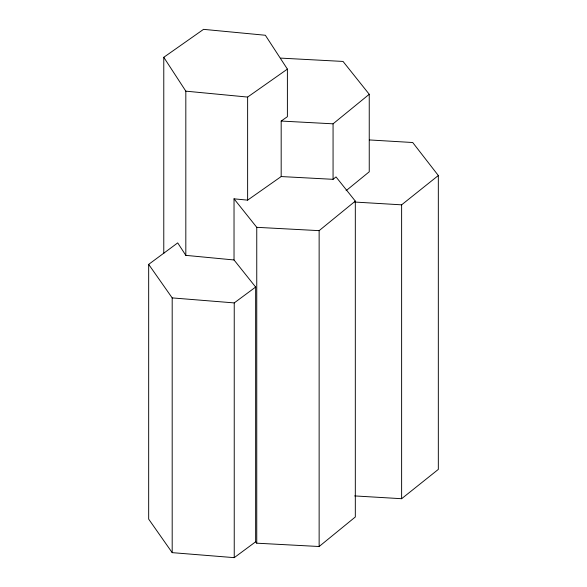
<?xml version="1.0" encoding="UTF-8"?>
<svg xmlns="http://www.w3.org/2000/svg" width="587" height="587" viewBox="0 0 587 587"><rect width="100%" height="100%" fill="white"/><g stroke="black" fill="none" stroke-linecap="round" stroke-linejoin="round"><path stroke-width="0.88" d="M281.18 176.555L333.064 179.321L336.013 176.914L355.318 201.114L355.318 516.978L319.137 546.512L256.754 543.188L255.646 541.801L255.646 287.058L234.03 259.968L234.03 198.839L247.626 200.138L281.18 176.555L281.18 121.054L333.064 123.82L369.245 94.287L343.035 61.437L280.652 58.113M346.088 190.687L369.245 171.786L369.245 94.287M234.03 198.839L256.754 227.323L319.137 230.647L355.318 201.114M354.658 202.045L401.625 204.834L438.328 175.52L412.712 142.516L369.355 139.941M354.658 495.92L401.625 498.708L438.328 469.395L438.328 175.52M255.646 541.801L234.235 557.65L172.189 552.646L148.672 519.121L148.672 264.377L177.707 242.893L185.822 255.36L234.03 259.968M148.672 264.377L172.189 297.903L234.235 302.907L255.646 287.058M163.78 253.474L163.78 57.299L203.55 29.35L265.353 35.257L287.395 69.112L287.395 116.688L281.18 121.054M163.78 57.299L185.822 91.154L247.626 97.068L287.395 69.112M401.625 204.834L401.625 498.708M333.064 123.82L333.064 179.321M319.137 230.647L319.137 546.512M256.754 227.323L256.754 543.188M247.626 97.068L247.626 200.138M234.235 302.907L234.235 557.65M185.822 91.154L185.822 255.36M172.189 297.903L172.189 552.646"/></g></svg>
